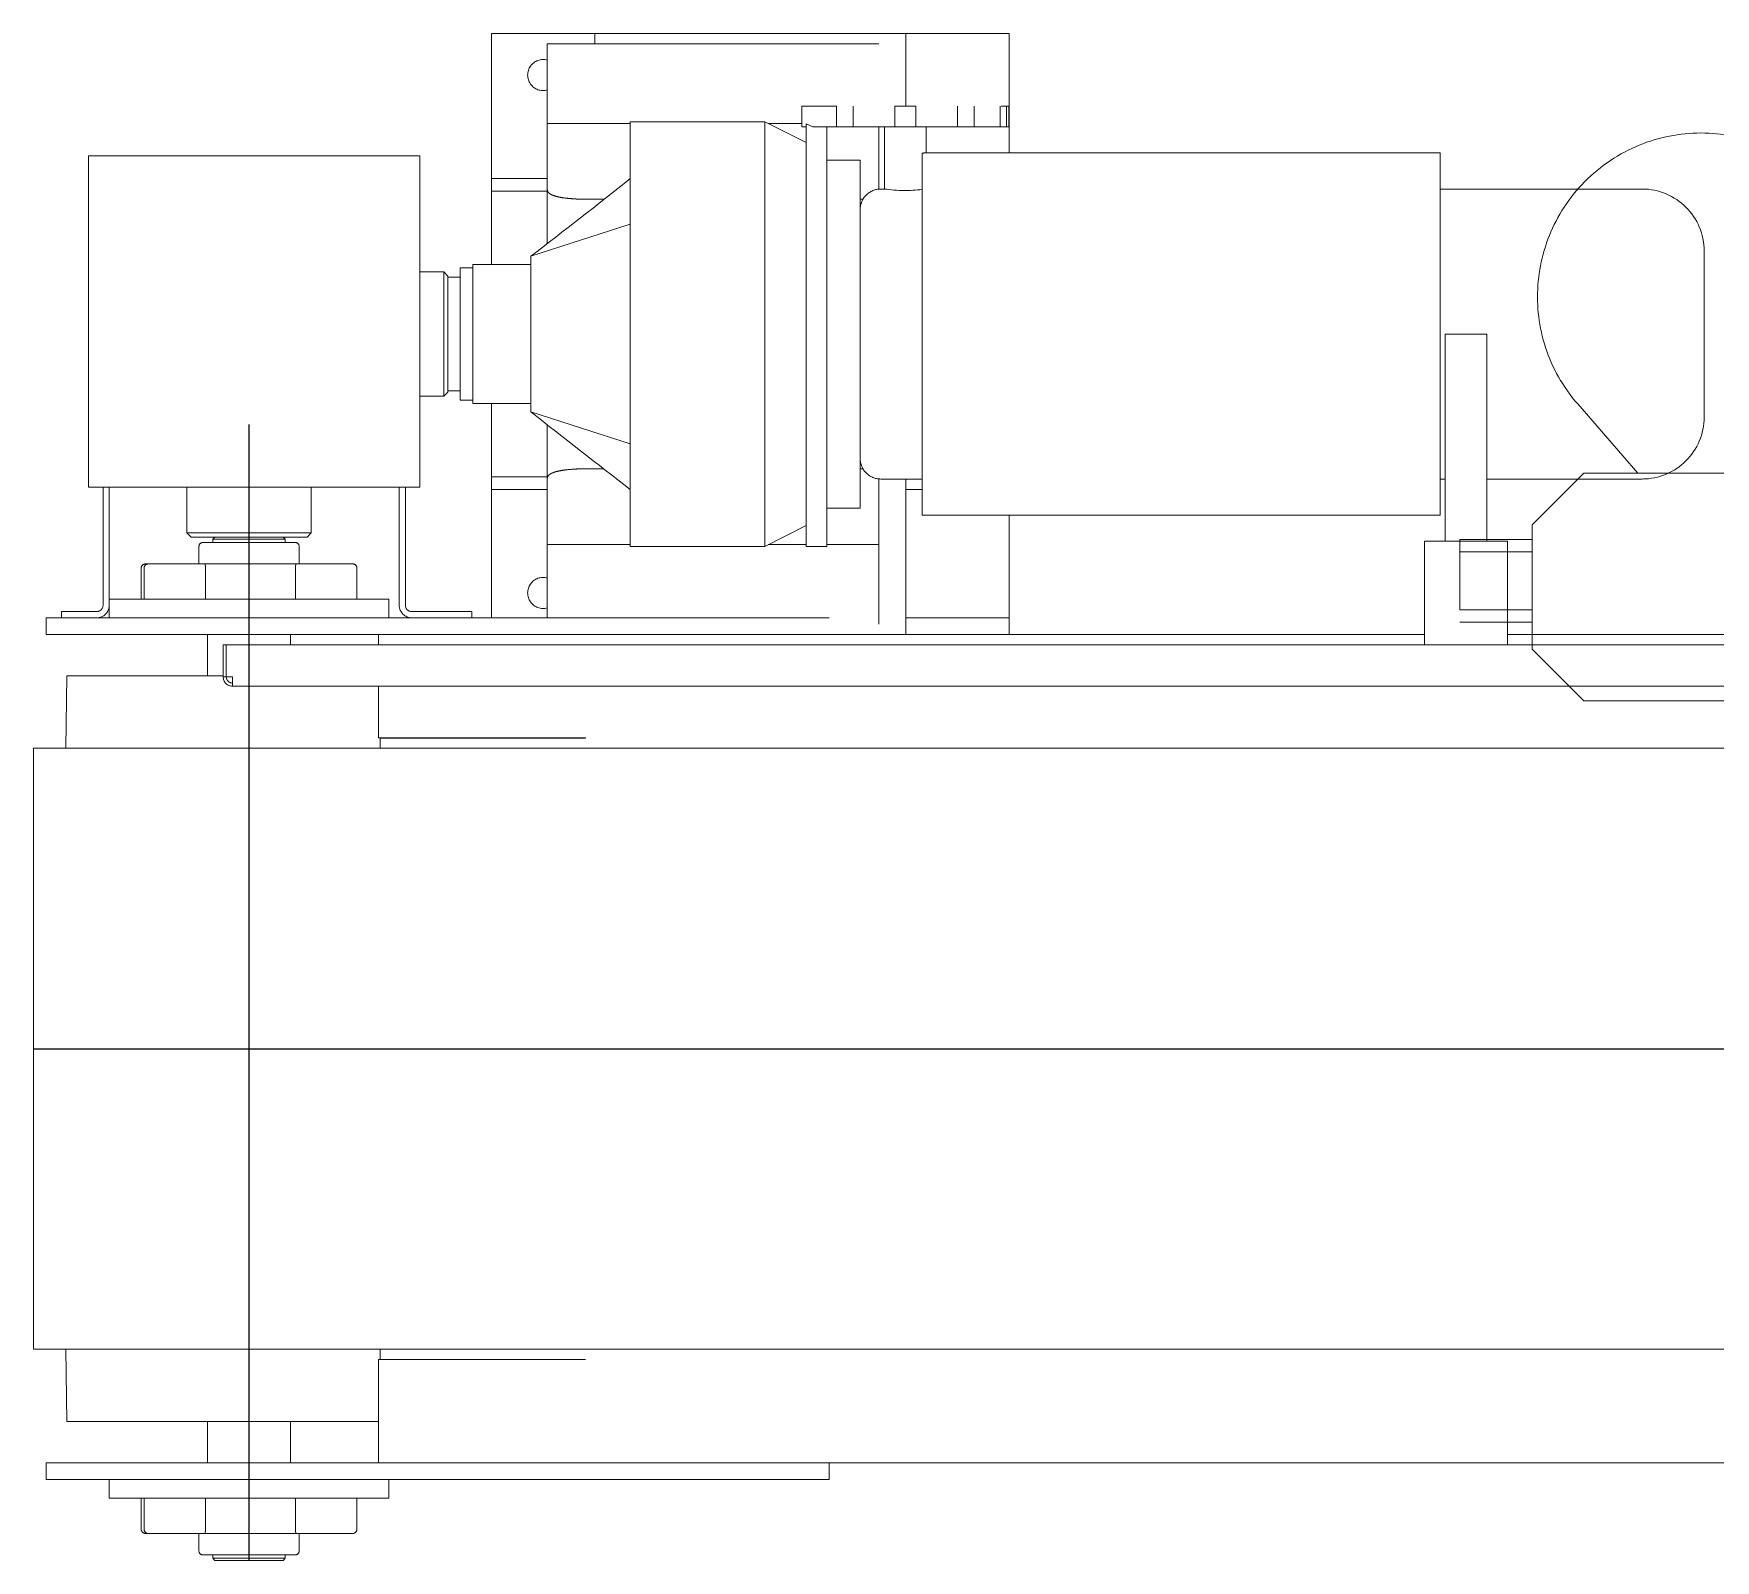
# Model space of a CAD drawing. Extents: x -681219 to -550379, y -242630 to -158199.
# Drawn here: x -671560 to -670748, y -209813 to -209076 of the extents above; entities that cross this region are included whole.
import ezdxf
from ezdxf.lldxf.tags import DXFTag

# ---------------------------------------------------------------- set-up
doc = ezdxf.new("R2010")
doc.units = 0
doc.header["$LTSCALE"] = 1000
doc.linetypes.add('DASHED2', pattern=[9.525, 6.35, -3.175])
doc.layers.get('0').update_dxf_attribs({"linetype": 'CONTINUOUS'})
doc.layers.add('center', color=253, linetype='CENTER2')
doc.layers.add('future', color=4, linetype='DASHED2', lineweight=0)
tags = doc.linetypes.add('CENTER2', pattern=[28.575, 19.05, -3.175, 3.175, -3.175]).pattern_tags.tags
tags[10:11] = [DXFTag(74, 4), DXFTag(75, 0), DXFTag(340, '0'), DXFTag(46, 0.0), DXFTag(50, 0.0), DXFTag(44, 0.0), DXFTag(45, 0.0)]
tags[8:9] = [DXFTag(74, 4), DXFTag(75, 0), DXFTag(340, '0'), DXFTag(46, 0.0), DXFTag(50, 0.0), DXFTag(44, 0.0), DXFTag(45, 0.0)]
tags[6:7] = [DXFTag(74, 4), DXFTag(75, 0), DXFTag(340, '0'), DXFTag(46, 0.0), DXFTag(50, 0.0), DXFTag(44, 0.0), DXFTag(45, 0.0)]
tags[4:5] = [DXFTag(74, 4), DXFTag(75, 0), DXFTag(340, '0'), DXFTag(46, 0.0), DXFTag(50, 0.0), DXFTag(44, 0.0), DXFTag(45, 0.0)]

# ---------------------------------------------------------------- blocks, each defined once
blk = doc.blocks.new('*U130')
at = {"color": 0, "linetype": 'ByBlock', "lineweight": -2}
for p, q in [((-2883.56, 490), (-2833.56, 490)), ((-2883.56, 378.5), (-2883.56, 490)), ((-2683.56, 490), (-2833.56, 490)), ((-2833.56, 490), (-2833.56, 485)), ((-2683.56, 490), (-2633.56, 490)), ((-2683.56, 455), (-2683.56, 490)), ((-2633.56, 490), (-2633.56, 432.45)), ((-2856.56, 485), (-2856.56, 446.69)), ((-2696.56, 485), (-2856.56, 485)), ((-2717.02, 455), (-2733.73, 455)), ((-2733.73, 455), (-2733.73, 445)), ((-2717.02, 455), (-2717.02, 445)), ((-2708.93, 445), (-2708.93, 455)), ((-2678.73, 455), (-2688.73, 455)), ((-2688.73, 455), (-2688.73, 445)), ((-2678.73, 445), (-2678.73, 455)), ((-2658.54, 455), (-2658.54, 445)), ((-2650.45, 445), (-2650.45, 455)), ((-2637.96, 455), (-2637.96, 445)), ((-2637.49, 455), (-2634.87, 455)), ((-2634.87, 455), (-2633.73, 455)), ((-2634.87, 445), (-2634.87, 455)), ((-2633.73, 445), (-2633.73, 455)), ((-2816.56, 446.69), (-2856.56, 446.69)), ((-2856.56, 446.69), (-2856.56, 414.65)), ((-2816.56, 242.5), (-2816.56, 447.5)), ((-2751.56, 447.5), (-2816.56, 447.5)), ((-2751.56, 447.5), (-2751.56, 242.5)), ((-2731.56, 437.5), (-2751.56, 447.5)), ((-2733.73, 446.69), (-2749.93, 446.69)), ((-2731.56, 445), (-2733.73, 445)), ((-2731.56, 446.46), (-2731.56, 242.5)), ((-2728.39, 445), (-2731.56, 446.46)), ((-2717.02, 445), (-2728.39, 445)), ((-2721.56, 445), (-2721.56, 242.5)), ((-2717.02, 445), (-2715.4, 445)), ((-2715.4, 445), (-2708.93, 445)), ((-2688.73, 445), (-2708.93, 445)), ((-2696.56, 445.06), (-2696.56, 414.78)), ((-2693.73, 445), (-2693.73, 414.98)), ((-2688.73, 445), (-2678.73, 445)), ((-2688.73, 445), (-2688.73, 445)), ((-2678.73, 445), (-2678.73, 445)), ((-2658.54, 445), (-2678.73, 445)), ((-2673.73, 432.45), (-2673.73, 445)), ((-2658.54, 445), (-2652.06, 445)), ((-2652.06, 445), (-2650.45, 445)), ((-2637.96, 445), (-2650.45, 445)), ((-2637.96, 445), (-2637.49, 445)), ((-2637.49, 445), (-2634.87, 445)), ((-2634.87, 445), (-2633.73, 445)), ((-2918.06, 431), (-3078.06, 431)), ((-3078.06, 431), (-3078.06, 271)), ((-2918.06, 271), (-2918.06, 431)), ((-2675.56, 432.31), (-2675.56, 432.28)), ((-2675.56, 432.28), (-2675.56, 431.66)), ((-2675.56, 431.66), (-2675.56, 431.16)), ((-2675.56, 431.16), (-2675.56, 429.91)), ((-2425.56, 432.45), (-2674.19, 432.45)), ((-2425.56, 432.45), (-2425.56, 432.28)), ((-2425.56, 432.28), (-2425.56, 431.66)), ((-2425.56, 431.66), (-2425.56, 431.16)), ((-2425.56, 431.16), (-2425.56, 429.91)), ((-2705.56, 429), (-2721.56, 429)), ((-2705.56, 429), (-2705.56, 261)), ((-2675.56, 429.91), (-2675.56, 429.1)), ((-2675.56, 429.1), (-2675.56, 427.24)), ((-2675.56, 427.24), (-2675.56, 426.11)), ((-2675.56, 426.11), (-2675.56, 423.67)), ((-2675.56, 423.67), (-2675.56, 422.23)), ((-2675.56, 422.23), (-2675.56, 419.23)), ((-2425.56, 429.91), (-2425.56, 429.1)), ((-2425.56, 429.1), (-2425.56, 427.24)), ((-2425.56, 427.24), (-2425.56, 426.11)), ((-2425.56, 426.11), (-2425.56, 423.67)), ((-2425.56, 423.67), (-2425.56, 422.23)), ((-2425.56, 422.23), (-2425.56, 419.23)), ((-2856.56, 420), (-2883.56, 420)), ((-2883.56, 414), (-2883.56, 420)), ((-2856.56, 388.66), (-2856.56, 414.65)), ((-2693.59, 415), (-2695.56, 415)), ((-2675.56, 419.23), (-2675.56, 417.51)), ((-2675.56, 417.51), (-2675.56, 413.98)), ((-2425.56, 419.23), (-2425.56, 417.51)), ((-2425.56, 417.51), (-2425.56, 413.98)), ((-2328.06, 415), (-2425.56, 415)), ((-2856.56, 414), (-2883.56, 414)), ((-2829.33, 410.02), (-2836.56, 410.02)), ((-2704.21, 410.02), (-2705.56, 410.02)), ((-2675.56, 413.98), (-2675.56, 411.99)), ((-2675.56, 411.99), (-2675.56, 407.98)), ((-2675.56, 407.98), (-2675.56, 405.74)), ((-2425.56, 413.98), (-2425.56, 411.99)), ((-2425.56, 411.99), (-2425.56, 407.98)), ((-2425.56, 407.98), (-2425.56, 405.74)), ((-2816.56, 398.03), (-2864.56, 382.5)), ((-2675.56, 405.74), (-2675.56, 401.29)), ((-2675.56, 401.29), (-2675.56, 398.83)), ((-2675.56, 398.83), (-2675.56, 394.45)), ((-2425.56, 405.74), (-2425.56, 401.29)), ((-2425.56, 401.29), (-2425.56, 398.83)), ((-2425.56, 398.83), (-2425.56, 394.45)), ((-2675.56, 394.45), (-2675.56, 393.97)), ((-2675.56, 393.97), (-2675.56, 391.32)), ((-2675.56, 391.32), (-2675.56, 387.6)), ((-2425.56, 394.45), (-2425.56, 393.97)), ((-2425.56, 393.97), (-2425.56, 391.32)), ((-2425.56, 391.32), (-2425.56, 387.6)), ((-2864.56, 378.5), (-2864.56, 382.5)), ((-2675.56, 387.6), (-2675.56, 386.13)), ((-2675.56, 386.13), (-2675.56, 383.31)), ((-2675.56, 383.31), (-2675.56, 380.28)), ((-2425.56, 387.6), (-2425.56, 386.13)), ((-2425.56, 386.13), (-2425.56, 383.31)), ((-2425.56, 383.31), (-2425.56, 380.28)), ((-2298.06, 385), (-2298.06, 305)), ((-2906.56, 375), (-2918.06, 375)), ((-2906.56, 315), (-2906.56, 375)), ((-2904.56, 373), (-2906.56, 375)), ((-2898.56, 313), (-2898.56, 377)), ((-2892.56, 377), (-2898.56, 377)), ((-2892.56, 378.5), (-2868.56, 378.5)), ((-2892.56, 373.5), (-2892.56, 378.5)), ((-2892.56, 316.5), (-2892.56, 373.5)), ((-2868.56, 378.5), (-2864.56, 378.5)), ((-2864.56, 378.5), (-2864.56, 373.5)), ((-2864.56, 316.5), (-2864.56, 373.5)), ((-2675.56, 380.28), (-2675.56, 377.83)), ((-2675.56, 377.83), (-2675.56, 374.88)), ((-2675.56, 374.88), (-2675.56, 372.57)), ((-2425.56, 380.28), (-2425.56, 377.83)), ((-2425.56, 377.83), (-2425.56, 374.88)), ((-2425.56, 374.88), (-2425.56, 372.57)), ((-2904.56, 373), (-2904.56, 317)), ((-2898.56, 372.5), (-2904.56, 372.5)), ((-2675.56, 372.57), (-2675.56, 369.17)), ((-2675.56, 369.17), (-2675.56, 366.12)), ((-2675.56, 366.12), (-2675.56, 364.57)), ((-2425.56, 372.57), (-2425.56, 369.17)), ((-2425.56, 369.17), (-2425.56, 366.12)), ((-2425.56, 366.12), (-2425.56, 364.57)), ((-2675.56, 364.57), (-2675.56, 360.25)), ((-2675.56, 360.25), (-2675.56, 357.12)), ((-2425.56, 364.57), (-2425.56, 360.25)), ((-2425.56, 360.25), (-2425.56, 357.12)), ((-2675.56, 357.12), (-2675.56, 356.35)), ((-2675.56, 356.35), (-2675.56, 351.16)), ((-2675.56, 351.16), (-2675.56, 348)), ((-2425.56, 357.12), (-2425.56, 356.35)), ((-2425.56, 356.35), (-2425.56, 351.16)), ((-2425.56, 351.16), (-2425.56, 348)), ((-2675.56, 348), (-2675.56, 342)), ((-2675.56, 342), (-2675.56, 338.84)), ((-2425.56, 348), (-2425.56, 342)), ((-2425.56, 342), (-2425.56, 338.84)), ((-2423.06, 345), (-2403.06, 345)), ((-2423.06, 345), (-2423.06, 245)), ((-2403.06, 245), (-2403.06, 345)), ((-2675.56, 338.84), (-2675.56, 333.65)), ((-2675.56, 333.65), (-2675.56, 332.88)), ((-2425.56, 338.84), (-2425.56, 333.65)), ((-2425.56, 333.65), (-2425.56, 332.88)), ((-2675.56, 332.88), (-2675.56, 329.75)), ((-2675.56, 329.75), (-2675.56, 325.43)), ((-2675.56, 325.43), (-2675.56, 323.88)), ((-2425.56, 332.88), (-2425.56, 329.75)), ((-2425.56, 329.75), (-2425.56, 325.43)), ((-2425.56, 325.43), (-2425.56, 323.88)), ((-2906.56, 315), (-2904.56, 317)), ((-2904.56, 317.5), (-2898.56, 317.5)), ((-2675.56, 323.88), (-2675.56, 320.83)), ((-2675.56, 320.83), (-2675.56, 317.43)), ((-2675.56, 317.43), (-2675.56, 315.12)), ((-2425.56, 323.88), (-2425.56, 320.83)), ((-2425.56, 320.83), (-2425.56, 317.43)), ((-2425.56, 317.43), (-2425.56, 315.12)), ((-2918.06, 315), (-2906.56, 315)), ((-2898.56, 313), (-2892.56, 313)), ((-2892.56, 311.5), (-2892.56, 316.5)), ((-2868.56, 311.5), (-2892.56, 311.5)), ((-2883.56, 208), (-2883.56, 311.5)), ((-2864.56, 311.5), (-2868.56, 311.5)), ((-2864.56, 311.5), (-2864.56, 316.5)), ((-2864.56, 307.5), (-2864.56, 311.5)), ((-2675.56, 315.12), (-2675.56, 312.17)), ((-2675.56, 312.17), (-2675.56, 309.72)), ((-2675.56, 309.72), (-2675.56, 306.69)), ((-2425.56, 315.12), (-2425.56, 312.17)), ((-2425.56, 312.17), (-2425.56, 309.72)), ((-2425.56, 309.72), (-2425.56, 306.69)), ((-2359.13, 311.22), (-2330.15, 277.88)), ((-2816.56, 291.97), (-2864.56, 307.5)), ((-2856.56, 275.35), (-2856.56, 301.26)), ((-2675.56, 306.69), (-2675.56, 303.87)), ((-2675.56, 303.87), (-2675.56, 302.4)), ((-2675.56, 302.4), (-2675.56, 298.68)), ((-2425.56, 306.69), (-2425.56, 303.87)), ((-2425.56, 303.87), (-2425.56, 302.4)), ((-2425.56, 302.4), (-2425.56, 298.68)), ((-2675.56, 298.68), (-2675.56, 296.03)), ((-2675.56, 296.03), (-2675.56, 295.55)), ((-2675.56, 295.55), (-2675.56, 291.17)), ((-2425.56, 298.68), (-2425.56, 296.03)), ((-2425.56, 296.03), (-2425.56, 295.55)), ((-2425.56, 295.55), (-2425.56, 291.17)), ((-2675.56, 291.17), (-2675.56, 288.71)), ((-2675.56, 288.71), (-2675.56, 284.26)), ((-2675.56, 284.26), (-2675.56, 282.02)), ((-2425.56, 291.17), (-2425.56, 288.71)), ((-2425.56, 288.71), (-2425.56, 284.26)), ((-2425.56, 284.26), (-2425.56, 282.02)), ((-2829.34, 279.98), (-2836.56, 279.98)), ((-2704.21, 279.98), (-2705.56, 279.98)), ((-2675.56, 282.02), (-2675.56, 278.01)), ((-2675.56, 278.01), (-2675.56, 276.02)), ((-2425.56, 282.02), (-2425.56, 278.01)), ((-2425.56, 278.01), (-2425.56, 276.02)), ((-2381.1, 252.88), (-2356.1, 277.88)), ((-2356.1, 277.88), (-2076.1, 277.88)), ((-3078.06, 271), (-2918.06, 271)), ((-3071.06, 271), (-3071.06, 214)), ((-3068.06, 271), (-3068.06, 214)), ((-3030.56, 271), (-3030.56, 249)), ((-2970.56, 249), (-2970.56, 271)), ((-2928.06, 214), (-2928.06, 271)), ((-2928.06, 271), (-2925.06, 271)), ((-2925.06, 214), (-2925.06, 271)), ((-2856.56, 276), (-2883.56, 276)), ((-2883.56, 270), (-2883.56, 276)), ((-2856.56, 270), (-2883.56, 270)), ((-2856.56, 275.35), (-2856.56, 243.31)), ((-2696.56, 275.3), (-2696.56, 243.31)), ((-2695.56, 275), (-2675.56, 275)), ((-2683.56, 200), (-2683.56, 275)), ((-2683.56, 275), (-2683.56, 270)), ((-2683.56, 270), (-2675.56, 270)), ((-2675.56, 276.02), (-2675.56, 272.49)), ((-2675.56, 272.49), (-2675.56, 270.77)), ((-2675.56, 270.77), (-2675.56, 267.77)), ((-2425.56, 276.02), (-2425.56, 272.49)), ((-2425.56, 275), (-2423.06, 275)), ((-2425.56, 272.49), (-2425.56, 270.77)), ((-2425.56, 270.77), (-2425.56, 267.77)), ((-2403.06, 275), (-2328.06, 275)), ((-2721.56, 261), (-2705.56, 261)), ((-2675.56, 267.77), (-2675.56, 266.33)), ((-2675.56, 266.33), (-2675.56, 263.89)), ((-2675.56, 263.89), (-2675.56, 262.76)), ((-2675.56, 262.76), (-2675.56, 260.9)), ((-2675.56, 260.9), (-2675.56, 260.09)), ((-2675.56, 260.09), (-2675.56, 258.84)), ((-2425.56, 267.77), (-2425.56, 266.33)), ((-2425.56, 266.33), (-2425.56, 263.89)), ((-2425.56, 263.89), (-2425.56, 262.76)), ((-2425.56, 262.76), (-2425.56, 260.9)), ((-2425.56, 260.9), (-2425.56, 260.09)), ((-2425.56, 260.09), (-2425.56, 258.84)), ((-2751.56, 242.5), (-2731.56, 252.5)), ((-2675.56, 258.84), (-2675.56, 258.34)), ((-2675.56, 258.34), (-2675.56, 257.72)), ((-2675.56, 257.72), (-2675.56, 257.55)), ((-2675.56, 257.55), (-2425.56, 257.55)), ((-2633.56, 257.55), (-2633.56, 208)), ((-2425.56, 258.84), (-2425.56, 258.34)), ((-2425.56, 258.34), (-2425.56, 257.72)), ((-2425.56, 257.72), (-2425.56, 257.55)), ((-2381.1, 192.88), (-2381.1, 252.88)), ((-3030.56, 249), (-2970.56, 249)), ((-3030.56, 249), (-3028.56, 247)), ((-2972.56, 247), (-3028.56, 247)), ((-2978.36, 244.4), (-3022.76, 244.4)), ((-3017.06, 247), (-3018.06, 246)), ((-2983.06, 246), (-3018.06, 246)), ((-3018.06, 246), (-3018.06, 244.4)), ((-2983.06, 246), (-2984.06, 247)), ((-2983.06, 244.4), (-2983.06, 246)), ((-2972.56, 247), (-2970.56, 249)), ((-2393.06, 245), (-2433.06, 245)), ((-2433.06, 245), (-2433.06, 195)), ((-2381.1, 245.88), (-2416.1, 245.88)), ((-2416.1, 239.88), (-2416.1, 245.88)), ((-2393.06, 195), (-2393.06, 245)), ((-3024.76, 242.4), (-3024.76, 234)), ((-2976.36, 234), (-2976.36, 242.4)), ((-2856.56, 243.31), (-2856.56, 208)), ((-2816.56, 243.31), (-2856.56, 243.31)), ((-2816.56, 242.5), (-2751.56, 242.5)), ((-2731.56, 243.31), (-2749.93, 243.31)), ((-2731.56, 242.5), (-2721.56, 242.5)), ((-2696.56, 243.31), (-2721.56, 243.31)), ((-2696.56, 243.31), (-2696.56, 205)), ((-2416.1, 211.88), (-2416.1, 239.88)), ((-2381.1, 239.88), (-2416.1, 239.88)), ((-3052.64, 232), (-3052.64, 217)), ((-3051.25, 232), (-3051.25, 217)), ((-3049.25, 234), (-3050.64, 234)), ((-3049.25, 234), (-3031.2, 234)), ((-3031.2, 234), (-3021.96, 234)), ((-3021.96, 234), (-2977.85, 234)), ((-3021.59, 232), (-3021.59, 217)), ((-2978.13, 232), (-2978.13, 217)), ((-2977.85, 234), (-2968.28, 234)), ((-2968.28, 234), (-2950.49, 234)), ((-2948.49, 217), (-2948.49, 232)), ((-3068.06, 217), (-3047.43, 217)), ((-3068.06, 214), (-3068.06, 208)), ((-3047.43, 217), (-2933.06, 217)), ((-2933.06, 208), (-2933.06, 217)), ((-2381.1, 211.88), (-2416.1, 211.88)), ((-3000.56, 208), (-3098.56, 208)), ((-3098.56, 208), (-3098.56, 200)), ((-3091.06, 211), (-3074.06, 211)), ((-3091.06, 211), (-3091.06, 208)), ((-3000.56, 208), (-2720.56, 208)), ((-2922.06, 211), (-2893.06, 211)), ((-2893.06, 211), (-2893.06, 208)), ((-2633.56, 208), (-2683.56, 208)), ((-2683.56, 208), (-2683.56, 200)), ((-2633.56, 208), (-2633.56, 200)), ((-2381.1, 205.88), (-2416.1, 205.88)), ((-3000.56, 200), (-3098.56, 200)), ((-3020.56, 200), (-3020.56, 180)), ((-3013.06, 195), (-3011.56, 195)), ((-3013.06, 179.5), (-3013.06, 195)), ((-3011.56, 179.5), (-3011.56, 195)), ((-3011.56, 195), (-1390.91, 195)), ((-3011.56, 195), (-3011.56, 190.5)), ((-3000.56, 200), (-2720.56, 200)), ((-2980.56, 195), (-2980.56, 200)), ((-2938.06, 200), (-2938.06, 195)), ((-2720.56, 200), (-2433.06, 200)), ((-2393.06, 200), (-1583.06, 200)), ((-3011.56, 190.5), (-3011.56, 179.5)), ((-2356.1, 167.88), (-2381.1, 192.88)), ((-3088.56, 180), (-3088.95, 145)), ((-3013.06, 180), (-3088.56, 180)), ((-3013.06, 179.5), (-3011.56, 179.5)), ((-3011.56, 179.5), (-3008.56, 179.5)), ((-3008.56, 179.5), (-3008.56, 175)), ((-1390.91, 175), (-3008.56, 175)), ((-2938.06, 175), (-2938.06, 150.02)), ((-2076.1, 167.88), (-2356.1, 167.88)), ((-2938.06, 150.02), (-2838.06, 150.02)), ((-2838.95, 149.98), (-2937.26, 149.98)), ((-2937.26, 149.98), (-2937.26, 145)), ((-2912.23, 149.98), (-2912.23, 150.02)), ((-2858.06, 149.98), (-2858.06, 150.02)), ((-2838.06, 149.98), (-2838.95, 149.98)), ((-2838.06, 150.02), (-2838.06, 149.98)), ((-3104.56, 145), (-3000.56, 145)), ((-3104.56, 145), (-3104.56, -145)), ((-2065.89, 145), (-3000.56, 145)), ((-3104.56, -145), (-3000.56, -145)), ((-3088.95, -145), (-3088.56, -180)), ((-1390.91, -145), (-3000.56, -145)), ((-2937.26, -145), (-2937.26, -149.98)), ((-2838.06, -150.02), (-2938.06, -150.02)), ((-2938.06, -150.02), (-2938.06, -194)), ((-2937.26, -149.98), (-2838.95, -149.98)), ((-2912.23, -150.02), (-2912.23, -149.98)), ((-2858.06, -150.02), (-2858.06, -149.98)), ((-2838.95, -149.98), (-2838.06, -149.98)), ((-2838.06, -149.98), (-2838.06, -150.02)), ((-2938.06, -180), (-3088.56, -180)), ((-3020.56, -180), (-3020.56, -200)), ((-2980.56, -200), (-2980.56, -180)), ((-2938.06, -194), (-2938.06, -200)), ((-3000.56, -200), (-3098.56, -200)), ((-3098.56, -200), (-3098.56, -208)), ((-3000.56, -200), (-2720.56, -200)), ((-2720.56, -200), (-1390.91, -200)), ((-2720.56, -200), (-2720.56, -208)), ((-3000.56, -208), (-3098.56, -208)), ((-3068.06, -208), (-3068.06, -217)), ((-3000.56, -208), (-2720.56, -208)), ((-2933.06, -217), (-2933.06, -208)), ((-3068.06, -217), (-3047.43, -217)), ((-3052.64, -217), (-3052.64, -232)), ((-3051.25, -217), (-3051.25, -232)), ((-2951.99, -217), (-3047.43, -217)), ((-3021.59, -232), (-3021.59, -217)), ((-2978.13, -232), (-2978.13, -217)), ((-2951.99, -217), (-2933.06, -217)), ((-2948.48, -232), (-2948.48, -217)), ((-3050.64, -234), (-3049.25, -234)), ((-3031.2, -234), (-3049.25, -234)), ((-3021.96, -234), (-3031.2, -234)), ((-3024.76, -234), (-3024.76, -242.4)), ((-2977.85, -234), (-3021.96, -234)), ((-2968.28, -234), (-2977.85, -234)), ((-2976.36, -242.4), (-2976.36, -234)), ((-2950.48, -234), (-2968.28, -234)), ((-3022.76, -244.4), (-2978.36, -244.4)), ((-3018.06, -244.4), (-3018.06, -246)), ((-3018.06, -246), (-2983.06, -246)), ((-3018.06, -246), (-3017.06, -247)), ((-2984.06, -247), (-3017.06, -247)), ((-2984.06, -247), (-2983.06, -246)), ((-2983.06, -246), (-2983.06, -244.4))]:
    blk.add_line(p, q, dxfattribs=at)
for centre, radius, start, end in [((-2858.56, 470), 7.5, 74.53399, 285.46601), ((-2299.5, 363.04), 79, 40.99552, 220.99552), ((-2683.92, 521.6), 89.68, 275.34868, 276.22607), ((-4702.33, 2784.34), 3024.27, 307.42145, 308.57546), ((-2695.56, 405), 10, 90, 180), ((-2683.74, 484.21), 69.93, 261.78463, 276.71753), ((-2328.06, 385), 30, 0, 90), ((443.1, 4491.88), 5333.82, 231.67439, 232.3287), ((-2328.06, 305), 30, 270, 0), ((-2695.56, 285), 10, 180, 270), ((-3022.76, 242.4), 2, 90, 180), ((-2978.36, 242.4), 2, 0, 90), ((-3050.64, 232), 2, 90, 180), ((-3049.25, 232), 2, 90, 180), ((-2950.49, 232), 2, 0, 90), ((-2858.56, 220), 7.5, 74.53399, 285.46601), ((-3074.06, 214), 6, 270, 0), ((-3074.06, 214), 3, 270, 0), ((-2922.06, 214), 6, 180, 270), ((-2922.06, 214), 3, 180, 270), ((-3008.56, 190.5), 3, 177.90774, 180), ((-3008.56, 179.5), 4.5, 180, 270), ((-3008.56, 179.5), 3, 180, 270), ((-3050.64, -232), 2, 180, 270), ((-3049.25, -232), 2, 180, 270), ((-2950.48, -232), 2, 270, 0), ((-3022.76, -242.4), 2, 180, 270), ((-2978.36, -242.4), 2, 270, 0)]:
    blk.add_arc(centre, radius, start, end, dxfattribs=at)
for points, knots in [([(-2856.56, 414.65), (-2856.56, 414.26), (-2856.44, 413.89), (-2856.08, 413.37), (-2855.92, 413.2), (-2855.56, 412.87), (-2855.34, 412.72), (-2854.61, 412.27), (-2854.01, 412), (-2852.95, 411.64), (-2852.56, 411.52), (-2851.73, 411.3), (-2851.3, 411.2), (-2849.92, 410.92), (-2848.91, 410.76), (-2847.27, 410.55), (-2846.7, 410.49), (-2845.54, 410.38), (-2844.94, 410.33), (-2843.73, 410.24), (-2843.11, 410.2), (-2841.84, 410.13), (-2841.2, 410.11), (-2839.23, 410.04), (-2837.9, 410.02), (-2836.56, 410.02)], [0, 0, 0, 0, 0.125, 0.125, 0.1875, 0.1875, 0.25, 0.25, 0.375, 0.375, 0.4375, 0.4375, 0.5, 0.5, 0.625, 0.625, 0.6875, 0.6875, 0.75, 0.75, 0.8125, 0.8125, 0.875, 0.875, 1, 1, 1, 1]), ([(-2836.56, 279.98), (-2837.9, 279.98), (-2839.22, 279.96), (-2841.16, 279.9), (-2841.8, 279.87), (-2843.07, 279.8), (-2843.71, 279.76), (-2845.54, 279.63), (-2846.69, 279.52), (-2848.06, 279.35), (-2848.33, 279.31), (-2848.86, 279.24), (-2849.12, 279.2), (-2849.88, 279.08), (-2850.37, 278.99), (-2851.74, 278.71), (-2852.56, 278.49), (-2853.65, 278.13), (-2853.98, 278), (-2854.58, 277.73), (-2854.85, 277.59), (-2855.34, 277.29), (-2855.55, 277.13), (-2855.92, 276.81), (-2856.07, 276.64), (-2856.44, 276.11), (-2856.56, 275.74), (-2856.56, 275.35)], [0, 0, 0, 0, 0.125, 0.125, 0.1875, 0.1875, 0.25, 0.25, 0.375, 0.375, 0.40625, 0.40625, 0.4375, 0.4375, 0.5, 0.5, 0.625, 0.625, 0.6875, 0.6875, 0.75, 0.75, 0.8125, 0.8125, 0.875, 0.875, 1, 1, 1, 1]), ([(-3021.59, 232), (-3021.59, 232.15), (-3021.59, 232.3), (-3021.6, 232.58), (-3021.61, 232.72), (-3021.63, 232.98), (-3021.65, 233.1), (-3021.68, 233.31), (-3021.7, 233.41), (-3021.73, 233.58), (-3021.75, 233.65), (-3021.79, 233.78), (-3021.81, 233.83), (-3021.86, 233.92), (-3021.88, 233.95), (-3021.92, 233.99), (-3021.94, 234), (-3021.96, 234)], [0, 0, 0, 0, 0.125, 0.125, 0.25, 0.25, 0.375, 0.375, 0.5, 0.5, 0.625, 0.625, 0.75, 0.75, 0.875, 0.875, 1, 1, 1, 1]), ([(-2978.13, 232), (-2978.13, 232.15), (-2978.13, 232.3), (-2978.12, 232.58), (-2978.11, 232.72), (-2978.1, 232.98), (-2978.09, 233.1), (-2978.06, 233.31), (-2978.05, 233.41), (-2978.02, 233.58), (-2978, 233.65), (-2977.97, 233.78), (-2977.96, 233.83), (-2977.93, 233.92), (-2977.91, 233.95), (-2977.88, 233.99), (-2977.86, 234), (-2977.85, 234)], [0, 0, 0, 0, 0.125, 0.125, 0.25, 0.25, 0.375, 0.375, 0.5, 0.5, 0.625, 0.625, 0.75, 0.75, 0.875, 0.875, 1, 1, 1, 1]), ([(-3021.59, -232), (-3021.59, -232.15), (-3021.59, -232.3), (-3021.6, -232.58), (-3021.61, -232.72), (-3021.63, -232.98), (-3021.65, -233.1), (-3021.68, -233.31), (-3021.7, -233.41), (-3021.73, -233.58), (-3021.75, -233.65), (-3021.79, -233.78), (-3021.81, -233.83), (-3021.86, -233.92), (-3021.88, -233.95), (-3021.92, -233.99), (-3021.94, -234), (-3021.96, -234)], [0, 0, 0, 0, 0.125, 0.125, 0.25, 0.25, 0.375, 0.375, 0.5, 0.5, 0.625, 0.625, 0.75, 0.75, 0.875, 0.875, 1, 1, 1, 1]), ([(-2978.13, -232), (-2978.13, -232.15), (-2978.13, -232.3), (-2978.12, -232.58), (-2978.12, -232.72), (-2978.1, -232.98), (-2978.09, -233.1), (-2978.06, -233.31), (-2978.05, -233.41), (-2978.02, -233.58), (-2978.01, -233.65), (-2977.97, -233.78), (-2977.96, -233.83), (-2977.93, -233.92), (-2977.91, -233.95), (-2977.88, -233.99), (-2977.86, -234), (-2977.85, -234)], [0, 0, 0, 0, 0.125, 0.125, 0.25, 0.25, 0.375, 0.375, 0.5, 0.5, 0.625, 0.625, 0.75, 0.75, 0.875, 0.875, 1, 1, 1, 1])]:
    blk.add_open_spline(points, degree=3, knots=knots, dxfattribs=at)
at = {"layer": 'center', "ltscale": 29.338309}
for p, q in [((-3000.56, -247), (-3000.56, 301.36)), ((-3104.56, 0), (1087.15, 0))]:
    blk.add_line(p, q, dxfattribs=at)

msp = doc.modelspace()

# ---------------------------------------------------------------- block references
at = {"layer": 'future'}
msp.add_blockref('*U130', (-668455.1907, -209566.3401), dxfattribs=at)

doc.saveas('drawing.dxf')
